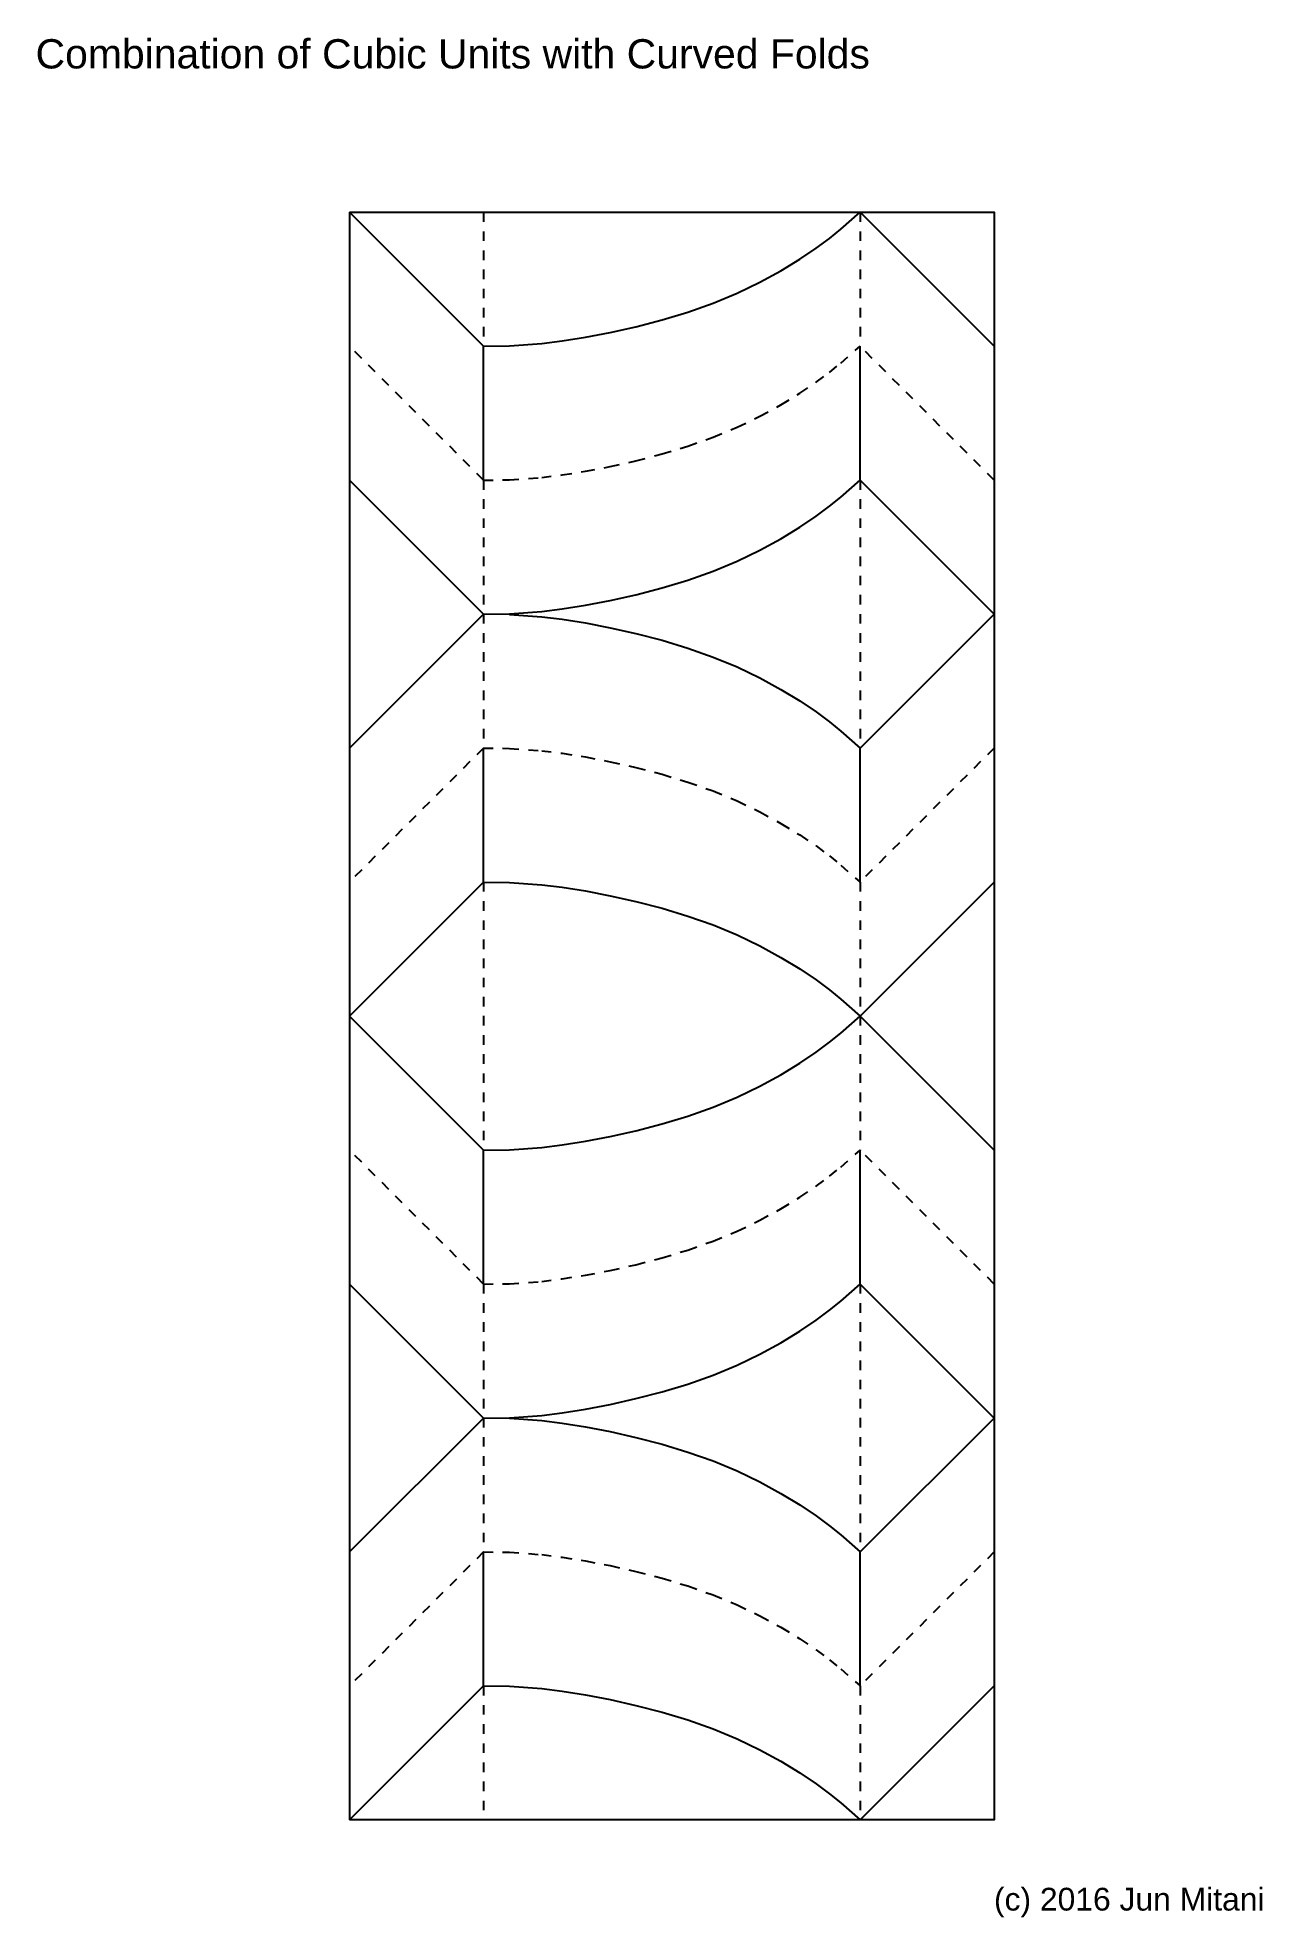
# Model space of a CAD drawing. Extents: x 11 to 192, y -288 to -10.
import ezdxf

# ---------------------------------------------------------------- set-up
doc = ezdxf.new("R2010")
doc.units = 0
for name, pattern in [('AI-LINETYPE-1', [2.822222, 1.411111, -1.411111]), ('AI-LINETYPE-10', [2.822222, 1.411111, -1.411111]), ('AI-LINETYPE-11', [2.822222, 1.411111, -1.411111]), ('AI-LINETYPE-12', [2.822222, 1.411111, -1.411111]), ('AI-LINETYPE-13', [2.822222, 1.411111, -1.411111]), ('AI-LINETYPE-14', [2.822222, 1.411111, -1.411111]), ('AI-LINETYPE-15', [2.822222, 1.411111, -1.411111]), ('AI-LINETYPE-16', [2.822222, 1.411111, -1.411111]), ('AI-LINETYPE-17', [2.822222, 1.411111, -1.411111]), ('AI-LINETYPE-18', [2.822222, 1.411111, -1.411111]), ('AI-LINETYPE-19', [2.822222, 1.411111, -1.411111]), ('AI-LINETYPE-2', [2.822222, 1.411111, -1.411111]), ('AI-LINETYPE-20', [2.822222, 1.411111, -1.411111]), ('AI-LINETYPE-21', [2.822222, 1.411111, -1.411111]), ('AI-LINETYPE-22', [2.822222, 1.411111, -1.411111]), ('AI-LINETYPE-3', [2.822222, 1.411111, -1.411111]), ('AI-LINETYPE-4', [2.822222, 1.411111, -1.411111]), ('AI-LINETYPE-5', [2.822222, 1.411111, -1.411111]), ('AI-LINETYPE-6', [2.822222, 1.411111, -1.411111]), ('AI-LINETYPE-7', [2.822222, 1.411111, -1.411111]), ('AI-LINETYPE-8', [2.822222, 1.411111, -1.411111]), ('AI-LINETYPE-9', [2.822222, 1.411111, -1.411111])]:
    doc.linetypes.add(name, pattern=pattern)
for name, color, linetype in [('CUTLINE', 7, 'CONTINUOUS'), ('MOUNTAINLINE', 7, 'CONTINUOUS'), ('TEXT', 7, 'CONTINUOUS'), ('VALLEYLINE', 7, 'CONTINUOUS')]:
    doc.layers.add(name, color=color, linetype=linetype)

# ---------------------------------------------------------------- blocks, each defined once
blk = doc.blocks.new('BLOCK_2')
at = {"layer": 'VALLEYLINE', "color": 7, "linetype": 'AI-LINETYPE-1'}
blk.add_lwpolyline([(77.24, -75.54), (81.06, -75.5), (85.82, -75.16), (88.86, -74.77), (92.26, -74.23), (95.92, -73.54), (99.72, -72.69), (103.56, -71.68), (107.37, -70.52), (111.09, -69.21), (114.65, -67.74), (118, -66.12), (121.1, -64.42), (123.88, -62.72), (126.28, -61.1), (128.25, -59.64), (129.91, -58.28), (132.76, -55.77)], dxfattribs=at)
blk = doc.blocks.new('BLOCK_3')
at = {"layer": 'VALLEYLINE', "color": 7, "linetype": 'AI-LINETYPE-2'}
blk.add_lwpolyline([(77.24, -115.08), (81.06, -115.12), (85.82, -115.47), (88.86, -115.85), (92.26, -116.39), (95.92, -117.09), (99.72, -117.94), (103.56, -118.94), (107.37, -120.1), (111.09, -121.41), (114.65, -122.88), (118, -124.5), (121.1, -126.2), (123.88, -127.9), (126.28, -129.52), (128.25, -130.99), (129.91, -132.34), (132.76, -134.85)], dxfattribs=at)
blk = doc.blocks.new('BLOCK_4')
at = {"layer": 'VALLEYLINE', "color": 7, "linetype": 'AI-LINETYPE-3'}
blk.add_lwpolyline([(77.24, -194.16), (81.06, -194.12), (85.82, -193.77), (88.86, -193.38), (92.26, -192.84), (95.92, -192.15), (99.72, -191.3), (103.56, -190.3), (107.37, -189.14), (111.09, -187.82), (114.65, -186.36), (118, -184.74), (121.1, -183.04), (123.88, -181.34), (126.28, -179.72), (128.25, -178.25), (129.91, -176.9), (132.76, -174.39)], dxfattribs=at)
blk = doc.blocks.new('BLOCK_5')
at = {"layer": 'VALLEYLINE', "color": 7, "linetype": 'AI-LINETYPE-4'}
blk.add_lwpolyline([(77.24, -233.69), (81.06, -233.73), (85.82, -234.08), (88.86, -234.47), (92.26, -235.01), (95.92, -235.7), (99.72, -236.55), (103.56, -237.56), (107.37, -238.71), (111.09, -240.03), (114.65, -241.49), (118, -243.12), (121.1, -244.81), (123.88, -246.51), (126.28, -248.13), (128.25, -249.6), (129.91, -250.95), (132.76, -253.46)], dxfattribs=at)
blk = doc.blocks.new('BLOCK_6')
at = {"layer": 'MOUNTAINLINE', "color": 7}
blk.add_lwpolyline([(77.24, -55.77), (81.06, -55.74), (85.82, -55.39), (88.86, -55), (92.26, -54.46), (95.92, -53.77), (99.72, -52.92), (103.56, -51.91), (107.37, -50.76), (111.09, -49.44), (114.65, -47.98), (118, -46.35), (121.1, -44.65), (123.88, -42.96), (126.28, -41.33), (128.25, -39.87), (129.91, -38.52), (132.76, -36.01)], dxfattribs=at)
blk = doc.blocks.new('BLOCK_7')
at = {"layer": 'MOUNTAINLINE', "color": 7}
blk.add_lwpolyline([(77.24, -95.31), (81.06, -95.27), (85.82, -94.93), (88.86, -94.54), (92.26, -94), (95.92, -93.3), (99.72, -92.46), (103.56, -91.45), (107.37, -90.29), (111.09, -88.98), (114.65, -87.51), (118, -85.89), (121.1, -84.19), (123.88, -82.49), (126.28, -80.87), (128.25, -79.4), (129.91, -78.05), (132.76, -75.54)], dxfattribs=at)
blk = doc.blocks.new('BLOCK_8')
at = {"layer": 'MOUNTAINLINE', "color": 7}
blk.add_lwpolyline([(77.24, -134.85), (81.06, -134.89), (85.82, -135.24), (88.86, -135.62), (92.26, -136.16), (95.92, -136.86), (99.72, -137.71), (103.56, -138.71), (107.37, -139.87), (111.09, -141.18), (114.65, -142.65), (118, -144.27), (121.1, -145.97), (123.88, -147.67), (126.28, -149.29), (128.25, -150.76), (129.91, -152.11), (132.76, -154.62)], dxfattribs=at)
blk = doc.blocks.new('BLOCK_9')
at = {"layer": 'MOUNTAINLINE', "color": 7}
for points in [[(77.24, -95.31), (77.24, -95.31)], [(81.06, -95.35), (85.82, -95.7), (88.86, -96.08), (92.26, -96.62), (95.92, -97.32), (99.72, -98.17), (103.56, -99.17), (107.37, -100.33), (111.09, -101.64), (114.65, -103.11), (118, -104.73), (121.1, -106.43), (123.88, -108.13), (126.28, -109.75), (128.25, -111.22), (129.91, -112.57), (132.76, -115.08)]]:
    blk.add_lwpolyline(points, dxfattribs=at)
blk = doc.blocks.new('BLOCK_10')
at = {"layer": 'MOUNTAINLINE', "color": 7}
blk.add_lwpolyline([(77.24, -174.39), (81.06, -174.35), (85.82, -174), (88.86, -173.62), (92.26, -173.08), (95.92, -172.38), (99.72, -171.53), (103.56, -170.53), (107.37, -169.37), (111.09, -168.06), (114.65, -166.59), (118, -164.97), (121.1, -163.27), (123.88, -161.57), (126.28, -159.95), (128.25, -158.48), (129.91, -157.13), (132.76, -154.62)], dxfattribs=at)
blk = doc.blocks.new('BLOCK_11')
at = {"layer": 'MOUNTAINLINE', "color": 7}
blk.add_lwpolyline([(77.24, -213.93), (81.06, -213.89), (85.82, -213.54), (88.86, -213.15), (92.26, -212.61), (95.92, -211.92), (99.72, -211.07), (103.56, -210.06), (107.37, -208.91), (111.09, -207.59), (114.65, -206.13), (118, -204.5), (121.1, -202.81), (123.88, -201.11), (126.28, -199.48), (128.25, -198.02), (129.91, -196.67), (132.76, -194.16)], dxfattribs=at)
blk = doc.blocks.new('BLOCK_12')
at = {"layer": 'MOUNTAINLINE', "color": 7}
blk.add_lwpolyline([(77.24, -253.46), (81.06, -253.5), (85.82, -253.85), (88.86, -254.24), (92.26, -254.78), (95.92, -255.47), (99.72, -256.32), (103.56, -257.32), (107.37, -258.48), (111.09, -259.8), (114.65, -261.26), (118, -262.88), (121.1, -264.58), (123.88, -266.28), (126.28, -267.9), (128.25, -269.37), (129.91, -270.72), (132.76, -273.23)], dxfattribs=at)
blk = doc.blocks.new('BLOCK_13')
at = {"layer": 'MOUNTAINLINE', "color": 7}
for points in [[(77.24, -213.93), (77.24, -213.93)], [(81.06, -213.96), (85.82, -214.31), (88.86, -214.7), (92.26, -215.24), (95.92, -215.93), (99.72, -216.78), (103.56, -217.79), (107.37, -218.95), (111.09, -220.26), (114.65, -221.72), (118, -223.35), (121.1, -225.05), (123.88, -226.74), (126.28, -228.37), (128.25, -229.83), (129.91, -231.18), (132.76, -233.69)]]:
    blk.add_lwpolyline(points, dxfattribs=at)

msp = doc.modelspace()

# ---------------------------------------------------------------- linework, layer by layer
at = {"layer": 'CUTLINE', "color": 7}
for points in [[(57.47, -36.01), (57.47, -273.23)], [(57.47, -36.01), (57.47, -36.01)], [(57.47, -36.01), (152.53, -36.01), (152.53, -273.23), (57.47, -273.23)], [(57.47, -273.23), (57.47, -273.23)]]:
    msp.add_lwpolyline(points, dxfattribs=at)
at = {"layer": 'MOUNTAINLINE', "color": 7}
for points in [[(77.24, -55.77), (57.47, -36.01)], [(152.53, -55.77), (132.76, -36.01)], [(77.24, -55.77), (77.24, -55.77)], [(77.24, -75.58), (77.24, -55.77)], [(132.76, -75.58), (132.76, -55.77)], [(77.24, -95.31), (57.47, -75.54)], [(152.53, -95.31), (132.76, -75.54)], [(77.24, -95.31), (57.47, -115.08)], [(152.53, -95.31), (132.76, -115.08)], [(77.24, -134.89), (77.24, -115.08)], [(132.76, -134.89), (132.76, -115.08)], [(77.24, -134.85), (57.47, -154.62)], [(152.53, -134.85), (132.76, -154.62)], [(77.24, -174.39), (57.47, -154.62)], [(152.53, -174.39), (132.76, -154.62)], [(77.24, -194.2), (77.24, -174.39)], [(132.76, -194.2), (132.76, -174.39)], [(77.24, -213.93), (57.47, -194.16)], [(152.53, -213.93), (132.76, -194.16)], [(77.24, -213.93), (57.47, -233.69)], [(152.53, -213.93), (132.76, -233.69)], [(77.24, -253.5), (77.24, -233.69)], [(132.76, -253.5), (132.76, -233.69)], [(57.47, -273.23), (77.24, -253.46)], [(77.24, -253.46), (77.24, -253.46)], [(152.53, -253.46), (132.76, -273.23)]]:
    msp.add_lwpolyline(points, dxfattribs=at)
at = {"layer": 'VALLEYLINE', "color": 7, "linetype": 'AI-LINETYPE-17'}
msp.add_lwpolyline([(77.24, -36.01), (77.24, -55.77)], dxfattribs=at)
at = {"layer": 'VALLEYLINE', "color": 7, "linetype": 'AI-LINETYPE-22'}
msp.add_lwpolyline([(132.76, -36.01), (132.76, -55.77)], dxfattribs=at)
at = {"layer": 'VALLEYLINE', "color": 7, "linetype": 'AI-LINETYPE-7'}
msp.add_lwpolyline([(77.24, -75.54), (57.47, -55.77)], dxfattribs=at)
at = {"layer": 'VALLEYLINE', "color": 7, "linetype": 'AI-LINETYPE-11'}
msp.add_lwpolyline([(152.53, -75.54), (132.76, -55.77)], dxfattribs=at)
at = {"layer": 'VALLEYLINE', "color": 7, "linetype": 'AI-LINETYPE-15'}
msp.add_lwpolyline([(77.24, -75.54), (77.24, -115.08)], dxfattribs=at)
at = {"layer": 'VALLEYLINE', "color": 7, "linetype": 'AI-LINETYPE-18'}
msp.add_lwpolyline([(132.76, -75.54), (132.76, -115.08)], dxfattribs=at)
at = {"layer": 'VALLEYLINE', "color": 7, "linetype": 'AI-LINETYPE-5'}
msp.add_lwpolyline([(77.24, -115.08), (57.47, -134.85)], dxfattribs=at)
at = {"layer": 'VALLEYLINE', "color": 7, "linetype": 'AI-LINETYPE-9'}
msp.add_lwpolyline([(152.53, -115.08), (132.76, -134.85)], dxfattribs=at)
at = {"layer": 'VALLEYLINE', "color": 7, "linetype": 'AI-LINETYPE-13'}
msp.add_lwpolyline([(77.24, -134.85), (77.24, -174.39)], dxfattribs=at)
at = {"layer": 'VALLEYLINE', "color": 7, "linetype": 'AI-LINETYPE-20'}
msp.add_lwpolyline([(132.76, -134.85), (132.76, -174.39)], dxfattribs=at)
at = {"layer": 'VALLEYLINE', "color": 7, "linetype": 'AI-LINETYPE-6'}
msp.add_lwpolyline([(77.24, -194.16), (57.47, -174.39)], dxfattribs=at)
at = {"layer": 'VALLEYLINE', "color": 7, "linetype": 'AI-LINETYPE-10'}
msp.add_lwpolyline([(152.53, -194.16), (132.76, -174.39)], dxfattribs=at)
at = {"layer": 'VALLEYLINE', "color": 7, "linetype": 'AI-LINETYPE-14'}
msp.add_lwpolyline([(77.24, -194.16), (77.24, -233.69)], dxfattribs=at)
at = {"layer": 'VALLEYLINE', "color": 7, "linetype": 'AI-LINETYPE-19'}
msp.add_lwpolyline([(132.76, -194.16), (132.76, -233.69)], dxfattribs=at)
at = {"layer": 'VALLEYLINE', "color": 7, "linetype": 'AI-LINETYPE-8'}
msp.add_lwpolyline([(77.24, -233.69), (57.47, -253.46)], dxfattribs=at)
at = {"layer": 'VALLEYLINE', "color": 7, "linetype": 'AI-LINETYPE-12'}
msp.add_lwpolyline([(152.53, -233.69), (132.76, -253.46)], dxfattribs=at)
at = {"layer": 'VALLEYLINE', "color": 7, "linetype": 'AI-LINETYPE-16'}
msp.add_lwpolyline([(77.24, -253.46), (77.24, -273.23)], dxfattribs=at)
at = {"layer": 'VALLEYLINE', "color": 7, "linetype": 'AI-LINETYPE-21'}
msp.add_lwpolyline([(132.76, -253.46), (132.76, -273.23)], dxfattribs=at)

# ---------------------------------------------------------------- block references
at = {"layer": 'MOUNTAINLINE'}
for name in ['BLOCK_6', 'BLOCK_7', 'BLOCK_9', 'BLOCK_8', 'BLOCK_10', 'BLOCK_11', 'BLOCK_13', 'BLOCK_12']:
    msp.add_blockref(name, (0, 0), dxfattribs=at)
at = {"layer": 'VALLEYLINE'}
for name in ['BLOCK_2', 'BLOCK_3', 'BLOCK_4', 'BLOCK_5']:
    msp.add_blockref(name, (0, 0), dxfattribs=at)

# ---------------------------------------------------------------- texts
at = {"layer": 'TEXT', "color": 7, "attachment_point": 7}
for s, insert, char_height in [('\\fArial|b0|i0|c0|p34;\\W1;Combination of Cubic Units with Curved Folds', (11.19, -14.86), 4.318), ('\\fArial|b0|i0|c0|p34;\\W1;(c) 2016 Jun Mitani', (152.51, -287.61), 3.3584)]:
    msp.add_mtext(s, dxfattribs=dict(at, insert=insert, char_height=char_height))

doc.saveas('drawing.dxf')
